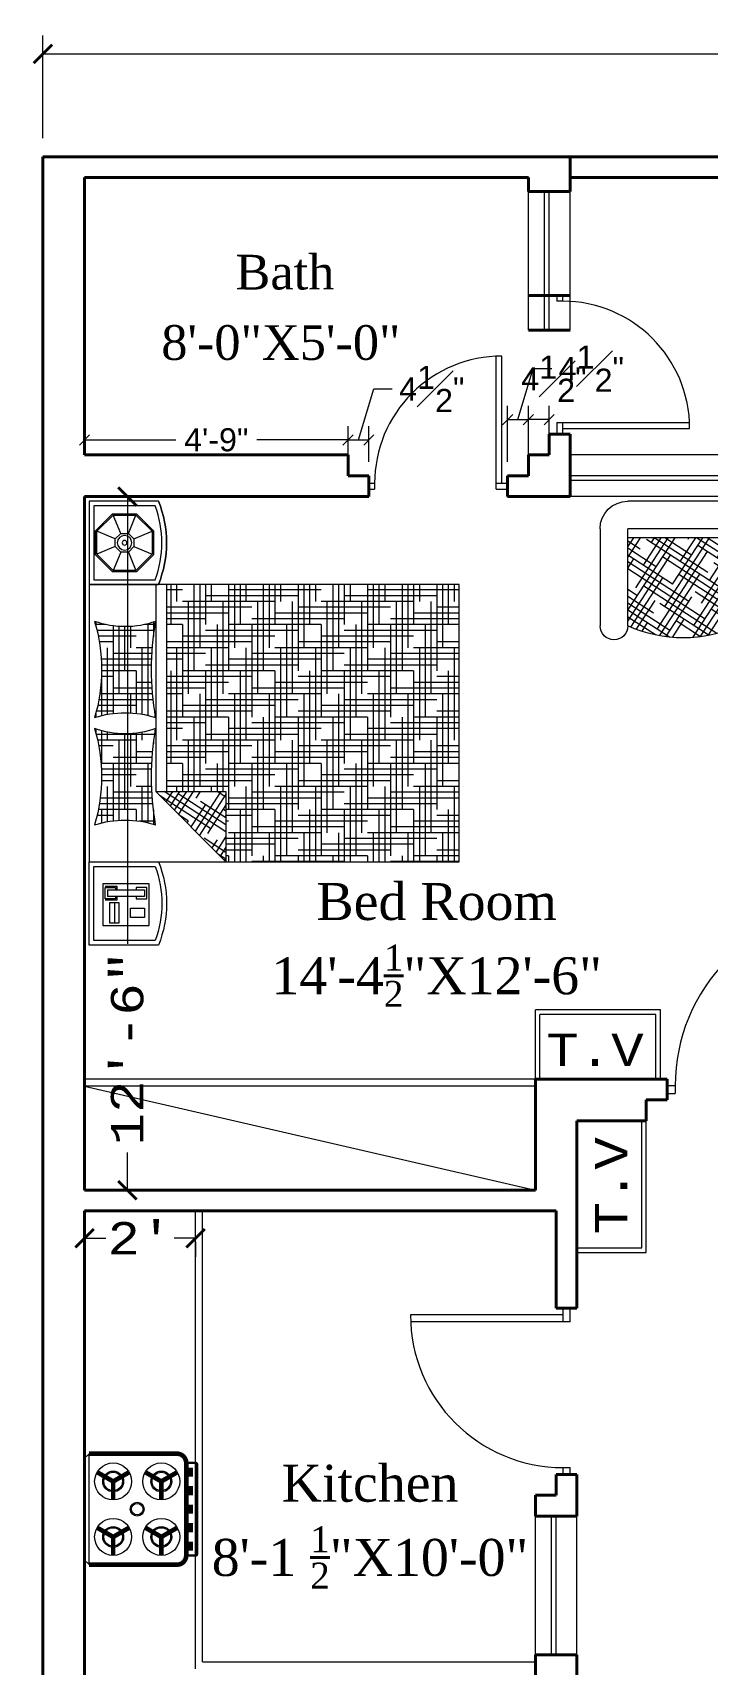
# Model space of a CAD drawing. Header units: inches. Extents: x 2050 to 2864, y 3259 to 3868.
# Drawn here: x 2057.6 to 2203.5, y 3515.1 to 3868 of the extents above; entities that cross this region are included whole.
import ezdxf

# ---------------------------------------------------------------- set-up
doc = ezdxf.new("R2010")
doc.units = ezdxf.units.IN
doc.header["$MEASUREMENT"] = 0
doc.header["$PDMODE"] = 2
doc.header["$PDSIZE"] = -2
doc.layers.get('0').update_dxf_attribs({"lineweight": 40})
for name, color, linetype, lineweight in [('D&W', 3, 'Continuous', 15), ('FIXTURE', 32, 'Continuous', 15), ('FURNITURE', 30, 'Continuous', 15), ('Hache', 25, 'Continuous', 15), ('Wall', 46, 'Continuous', 53)]:
    doc.layers.add(name, color=color, linetype=linetype, lineweight=lineweight)
doc.styles.add('arl', font='arial.ttf', dxfattribs={"height": 5})
doc.styles.add('CURIERNEW', font='cour.ttf', dxfattribs={"height": 7})
doc.styles.get("Standard").update_dxf_attribs({"font": 'verdana.ttf', "height": 9})
doc.styles.add('style2', font='times.ttf', dxfattribs={"height": 6})
doc.dimstyles.new('ARL-007', dxfattribs={"dimtxt": 3, "dimasz": 2.203125, "dimexe": 3, "dimexo": 3, "dimgap": 2, "dimtad": 0, "dimzin": 0, "dimdsep": 46, "dimlunit": 4, "dimtxsty": 'arl', "dimblk": 'OBLIQUE', "dimcen": 4.5, "dimclrd": 256, "dimclre": 256, "dimclrt": 256, "dimadec": 0, "dimazin": 0, "dimtfac": 1, "dimtofl": 0, "dimtmove": 1, "dimatfit": 3, "dimldrblk": 'CLOSEDBLANK', "dimfxl": 1, "dimfrac": 1, "dimtolj": 1, "dimtzin": 0, "dimlwd": 9, "dimlwe": 9, "dimarcsym": 0})
doc.dimstyles.new('CONTINUOUS DIM-1', dxfattribs={"dimtxt": 6, "dimasz": 4, "dimexe": 4, "dimexo": 4, "dimgap": 2, "dimtad": 0, "dimzin": 0, "dimdsep": 46, "dimlunit": 4, "dimtxsty": 'CURIERNEW', "dimblk": 'ARCHTICK', "dimcen": 6, "dimclrd": 256, "dimclre": 256, "dimclrt": 256, "dimadec": 0, "dimazin": 3, "dimtfac": 1, "dimtofl": 0, "dimtmove": 1, "dimatfit": 3, "dimldrblk": 'DOT', "dimfxl": 1, "dimtolj": 1, "dimtzin": 0, "dimlwd": 13, "dimlwe": 13, "dimarcsym": 0})

# ---------------------------------------------------------------- blocks, each defined once
blk = doc.blocks.new('door')
for p, q in [((-1, 0), (-1, 11.49)), ((-0.5, 0.5), (-0.5, 11.5)), ((-12, 0.5), (-12, 0)), ((-12, 0.5), (-11.5, 0.5)), ((-12, 0), (-11.5, 0)), ((-11.5, 0.5), (-11.5, 0)), ((-1, 0.5), (0, 0.5)), ((-1, 0), (0, 0)), ((0, 0), (0, 0.5))]:
    blk.add_line(p, q)
blk.add_arc((-0.5, 0.5), 11, 90, 180)
blk = doc.blocks.new('door2')
at = {"xscale": -1}
blk.add_blockref('door', (0, -0.25), dxfattribs=at)
blk = doc.blocks.new('OVEN')
at = {"layer": 'FIXTURE', "linetype": 'Continuous'}
for p, q in [((-10.99, 12.44), (-9.99, 13.44)), ((-10.99, -9.56), (-10.99, 12.44)), ((-9.99, -10.56), (-9.99, 13.44)), ((-10.99, -9.56), (-9.99, -10.56))]:
    blk.add_line(p, q, dxfattribs=at)
for points, const_width in [([(-9.99, 13.44), (9.01, 13.44, -0.414214), (11.01, 11.44), (11.01, -8.56, -0.414214), (9.01, -10.56), (-9.99, -10.56)], 1), ([(11.01, 11.44), (13.1, 11.44, -0.414214), (13.35, 11.19), (13.35, 1.32)], 0.5), ([(11.01, -8.58), (13.1, -8.58, 0.414214), (13.35, -8.33), (13.35, 1.54)], 0.5)]:
    blk.add_lwpolyline(points, format="xyb", dxfattribs=dict(at, const_width=const_width))
at = {"layer": 'FIXTURE', "linetype": 'Continuous', "const_width": 1}
for points in [[(12, 10.44), (12, 8.44)], [(-4.79, 7.44), (-8.25, 9.44)], [(-4.79, 7.44), (-1.32, 9.44)], [(-4.79, 7.44), (-4.79, 3.44)], [(5.62, 7.44), (2.16, 9.44)], [(5.62, 7.44), (9.08, 9.44)], [(5.62, 7.44), (5.62, 3.44)], [(12, 6.44), (12, 4.44)], [(12, 2.44), (12, 0.44)], [(-4.79, -4.56), (-8.25, -2.56)], [(-4.79, -4.56), (-1.32, -2.56)], [(5.62, -4.56), (2.16, -2.56)], [(5.62, -4.56), (9.08, -2.56)], [(12, -1.56), (12, -3.56)], [(-4.79, -4.56), (-4.79, -8.56)], [(5.62, -4.56), (5.62, -8.56)], [(12, -5.56), (12, -7.56)]]:
    blk.add_lwpolyline(points, dxfattribs=at)
at = {"layer": 'FIXTURE', "linetype": 'Continuous'}
for centre, radius in [((-4.79, 7.44), 4), ((5.62, 7.44), 4), ((-4.79, 7.44), 2.25), ((-4.79, 7.44), 2), ((5.62, 7.44), 2.25), ((5.62, 7.44), 2), ((0.42, 1.44), 1.5), ((0.42, 1.44), 1.25), ((-4.79, -4.56), 4), ((-4.79, -4.56), 2.25), ((-4.79, -4.56), 2), ((5.62, -4.56), 4), ((5.62, -4.56), 2.25), ((5.62, -4.56), 2)]:
    blk.add_circle(centre, radius, dxfattribs=at)
blk = doc.blocks.new('Bed - Queen')
h = blk.add_hatch()
h.set_pattern_fill('HOUND', color=256, scale=20, style=0)
h.paths.add_polyline_path([(52, -14.4, -0.155105), (52, -1.2, -0.143083), (31.2, -1.2, -0.173107), (31.2, -14.4, -0.085782)])
h.paths.add_polyline_path([(28.8, -14.4, -0.155105), (28.8, -1.2, -0.143083), (8, -1.2, -0.173107), (8, -14.4, -0.085782)])
h = blk.add_hatch()
h.set_pattern_fill('HOUND', color=256, scale=20, style=0)
h.paths.add_polyline_path([(60, -29.6), (44.8, -29.6), (44.8, -16.8), (0, -16.8), (0, -80), (60, -80)])
h = blk.add_hatch()
h.set_pattern_fill('HOUND', color=256, scale=20, angle=33, style=0)
h.paths.add_polyline_path([(44.8, -14.4), (44.8, -29.6), (60, -29.6)])
at = {"linetype": 'Continuous'}
for p, q in [((0, -80), (0, 0)), ((0, 0), (60, 0)), ((60, 0), (60, -80)), ((64.78, -12.96), (64.78, -2.96)), ((64.78, -2.96), (73.78, -2.96)), ((65.28, -3.46), (65.28, -5.96)), ((65.53, -3.46), (65.53, -5.71)), ((68.03, -3.46), (65.53, -3.46)), ((68.03, -5.71), (68.03, -3.46)), ((68.28, -5.96), (68.28, -3.46)), ((73.78, -2.96), (73.78, -12.96)), ((65.28, -5.96), (66.03, -5.96)), ((65.53, -5.71), (66.03, -5.71)), ((66.03, -3.96), (66.03, -11.96)), ((66.03, -3.96), (67.53, -3.96)), ((67.53, -11.96), (67.53, -3.96)), ((67.53, -5.71), (68.03, -5.71)), ((67.53, -5.96), (68.28, -5.96)), ((73.28, -4.46), (68.78, -4.46)), ((68.78, -4.46), (68.78, -6.46)), ((68.78, -5.46), (73.28, -5.46)), ((68.78, -6.46), (73.28, -6.46)), ((73.28, -6.46), (73.28, -4.46)), ((65.53, -10.21), (66.03, -10.21)), ((65.53, -12.46), (65.53, -10.21)), ((67.53, -10.21), (68.03, -10.21)), ((68.03, -10.21), (68.03, -12.46)), ((72.03, -8.96), (70.03, -8.96)), ((70.03, -8.96), (70.03, -11.96)), ((72.03, -11.96), (72.03, -8.96)), ((73.78, -12.96), (64.78, -12.96)), ((68.03, -12.46), (65.53, -12.46)), ((66.03, -11.96), (67.53, -11.96)), ((70.03, -11.96), (72.03, -11.96)), ((0, -14.4), (44.8, -14.4)), ((44.8, -16.8), (0, -16.8)), ((60, -29.6), (44.8, -14.4)), ((44.8, -14.4), (44.8, -29.6)), ((44.8, -29.6), (60, -29.6)), ((60, -80), (0, -80))]:
    blk.add_line(p, q, dxfattribs=at)
for p, q in [((-9.83, -5.66), (-11.49, -1.66)), ((-8.17, -5.66), (-6.51, -1.66)), ((-11, -6.83), (-15, -5.17)), ((-7, -6.83), (-3, -5.17)), ((-11, -8.49), (-15, -10.14)), ((-9.83, -9.66), (-11.49, -13.66)), ((-8.17, -9.66), (-6.51, -13.66)), ((-7, -8.49), (-3, -10.14))]:
    blk.add_line(p, q)
for points in [[(-18, -15), (-18, 0), (0, 0), (0, -15)], [(78, -15), (78, 0), (60, 0), (60, -15)]]:
    blk.add_lwpolyline(points)
for points in [[(-18, 0), (0, 0), (0, -15, -0.193383), (-18, -15)], [(78, 0), (60, 0), (60, -15, 0.193383), (78, -15)], [(-17, -1), (-1, -1), (-1, -14.31, -0.178359), (-17, -14.31)], [(77, -1), (61, -1), (61, -14.31, 0.178359), (77, -14.31)]]:
    blk.add_lwpolyline(points, format="xyb", close=True)
for points in [[(-11.59, -1.41), (-15.25, -5.07), (-15.25, -10.25), (-11.59, -13.91), (-6.41, -13.91), (-2.75, -10.25), (-2.75, -5.07), (-6.41, -1.41)], [(-11.49, -1.66), (-15, -5.17), (-15, -10.14), (-11.49, -13.66), (-6.51, -13.66), (-3, -10.14), (-3, -5.17), (-6.51, -1.66)], [(-9.83, -5.66), (-11, -6.83), (-11, -8.49), (-9.83, -9.66), (-8.17, -9.66), (-7, -8.49), (-7, -6.83), (-8.17, -5.66)]]:
    blk.add_lwpolyline(points, close=True)
for radius in [1.58, 0.504]:
    blk.add_circle((-9, -7.66), radius)
for centre, radius, start, end in [((18.4, 34.4), 37.09, 253.7144, 286.2856), ((-10.49, -7.8), 19.63, 340.358, 19.642), ((49.56, -7.8), 21.79, 162.3667, 197.6333), ((41.6, 34.4), 37.09, 253.7144, 286.2856), ((12.71, -7.8), 19.63, 340.358, 19.642), ((72.76, -7.8), 21.79, 162.3667, 197.6333), ((18.4, -74.57), 61.07, 80.1942, 99.8058), ((41.6, -74.57), 61.07, 80.1942, 99.8058), ((-9, 7.4), 24.14, 248.1101, 291.8899), ((69, 7.4), 24.14, 248.1101, 291.8899)]:
    blk.add_arc(centre, radius, start, end)
blk = doc.blocks.new('Sofa - Roundback Loveseat 5 ft.')
h = blk.add_hatch()
h.set_pattern_fill('HOUND', color=256, scale=20, angle=33, style=0)
h.paths.add_polyline_path([(24, -13.38), (0, -13.38), (0, -32.44, 0.217412), (24, -32.44, -0.001294), (24, -32.43)])
h.paths.add_polyline_path([(0, -13.38), (-24, -13.38), (-24, -32.44, 0.217412), (0, -32.44)])
at = {"linetype": 'Continuous'}
for p, q in [((-24, -5.47), (24, -5.47)), ((-30, -32.44), (-30, -11.47)), ((-24, -32.44), (-24, -11.47)), ((-24, -11.47), (24, -11.47)), ((-24, -13.38), (24, -13.38)), ((0, -32.44), (0, -13.38)), ((24, -32.46), (24, -11.47)), ((30, -11.47), (30, -32.44))]:
    blk.add_line(p, q, dxfattribs=at)
for centre, radius, start, end in [((-24, -11.47), 6, 90, 180), ((24, -11.47), 6, 0, 90), ((-27, -32.44), 3, 180, 0), ((-12, -6.15), 28.9, 245.4682, 294.5318), ((12, -6.15), 28.9, 245.4682, 294.5318), ((27, -32.44), 3, 180.0004, 359.9966)]:
    blk.add_arc(centre, radius, start, end)
blk = doc.blocks.new('_ArchTick')
at = {"color": 0, "linetype": 'ByBlock', "const_width": 0.15}
blk.add_lwpolyline([(-0.5, -0.5), (0.5, 0.5)], dxfattribs=at)
blk = doc.blocks.new('*D856')
at = {"layer": 'D&W', "lineweight": 13}
for p, q in [((2068.82, 3607.29), (2073.42, 3607.29)), ((2092.82, 3607.29), (2088.22, 3607.29)), ((2068.82, 3606.55), (2068.82, 3603.29)), ((2092.82, 3606.55), (2092.82, 3603.29))]:
    blk.add_line(p, q, dxfattribs=at)
at = {"layer": 'Defpoints', "color": 0}
for p in [(2068.82, 3610.55), (2092.82, 3610.55), (2068.82, 3607.29)]:
    blk.add_point(p, dxfattribs=at)
at = {"layer": 'D&W', "lineweight": 13, "xscale": 4, "yscale": 4, "zscale": 4, "rotation": 180}
blk.add_blockref('_ArchTick', (2068.82, 3607.29), dxfattribs=at)
at = {"layer": 'D&W', "lineweight": 13, "xscale": 4, "yscale": 4, "zscale": 4}
blk.add_blockref('_ArchTick', (2092.82, 3607.29), dxfattribs=at)
at = {"layer": 'D&W', "insert": (2080.82, 3607.29), "char_height": 7, "attachment_point": 5, "style": 'CURIERNEW'}
blk.add_mtext("\\A1;2'", dxfattribs=at)
blk = doc.blocks.new('_Dot')
at = {"color": 0, "linetype": 'ByBlock', "lineweight": -2}
blk.add_line((-0.5, 0), (-1, 0), dxfattribs=at)
at = {"color": 0, "linetype": 'ByBlock', "lineweight": 15, "const_width": 0.5}
blk.add_lwpolyline([(-0.25, 0, 1), (0.25, 0, 1)], format="xyb", close=True, dxfattribs=at)
blk = doc.blocks.new('_Oblique')
at = {"color": 0, "lineweight": -2}
blk.add_line((-0.5, -0.5), (0.5, 0.5), dxfattribs=at)
blk = doc.blocks.new('*D860')
at = {"layer": 'D&W', "lineweight": 9}
for p, q in [((2068.82, 3779.7), (2068.82, 3782.95)), ((2068.82, 3779.95), (2088.58, 3779.95)), ((2125.82, 3779.95), (2106.07, 3779.95)), ((2125.82, 3779.7), (2125.82, 3782.95))]:
    blk.add_line(p, q, dxfattribs=at)
at = {"layer": 'Defpoints', "color": 0}
for p in [(2068.82, 3779.95), (2068.82, 3776.7), (2125.82, 3776.7)]:
    blk.add_point(p, dxfattribs=at)
at = {"layer": 'D&W', "lineweight": 9, "xscale": 2.203125, "yscale": 2.203125, "zscale": 2.203125, "rotation": 180}
blk.add_blockref('_Oblique', (2068.82, 3779.95), dxfattribs=at)
at = {"layer": 'D&W', "lineweight": 9, "xscale": 2.203125, "yscale": 2.203125, "zscale": 2.203125}
blk.add_blockref('_Oblique', (2125.82, 3779.95), dxfattribs=at)
at = {"layer": 'D&W', "insert": (2097.32, 3779.95), "char_height": 5, "attachment_point": 5, "style": 'arl'}
blk.add_mtext('\\A1;4\'-9"', dxfattribs=at)
blk = doc.blocks.new('_ClosedBlank')
at = {"layer": 'Wall', "color": 0, "lineweight": -2}
for p, q in [((-1, 0.17), (0, 0)), ((-1, 0.17), (-1, -0.17)), ((0, 0), (-1, -0.17))]:
    blk.add_line(p, q, dxfattribs=at)
blk = doc.blocks.new('*D861')
at = {"layer": 'D&W', "lineweight": 9}
for p, q in [((2128.07, 3779.95), (2131.38, 3790.97)), ((2131.38, 3790.97), (2135.38, 3790.97)), ((2125.82, 3775.2), (2125.82, 3782.95)), ((2125.82, 3779.95), (2130.32, 3779.95)), ((2130.32, 3775.2), (2130.32, 3782.95))]:
    blk.add_line(p, q, dxfattribs=at)
at = {"layer": 'Defpoints', "color": 0}
for p in [(2130.32, 3779.95), (2125.82, 3772.2), (2130.32, 3772.2)]:
    blk.add_point(p, dxfattribs=at)
at = {"layer": 'D&W', "lineweight": 9, "xscale": 2.203125, "yscale": 2.203125, "zscale": 2.203125, "rotation": 180}
blk.add_blockref('_Oblique', (2125.82, 3779.95), dxfattribs=at)
at = {"layer": 'D&W', "lineweight": 9, "xscale": 2.203125, "yscale": 2.203125, "zscale": 2.203125}
blk.add_blockref('_Oblique', (2130.32, 3779.95), dxfattribs=at)
at = {"layer": 'D&W', "insert": (2143.93, 3790.97), "char_height": 5, "attachment_point": 5, "style": 'arl'}
blk.add_mtext('\\A1;4{\\H1.000000x;\\S1#2;}"', dxfattribs=at)
blk = doc.blocks.new('*D862')
at = {"layer": 'D&W', "lineweight": 9}
for p, q in [((2162.57, 3784.34), (2165.88, 3795.36)), ((2165.88, 3795.36), (2169.88, 3795.36)), ((2160.32, 3775.2), (2160.32, 3787.34)), ((2164.82, 3775.2), (2164.82, 3787.34)), ((2160.32, 3784.34), (2164.82, 3784.34))]:
    blk.add_line(p, q, dxfattribs=at)
at = {"layer": 'Defpoints', "color": 0}
for p in [(2164.82, 3784.34), (2160.32, 3772.2), (2164.82, 3772.2)]:
    blk.add_point(p, dxfattribs=at)
at = {"layer": 'D&W', "lineweight": 9, "xscale": 2.203125, "yscale": 2.203125, "zscale": 2.203125, "rotation": 180}
blk.add_blockref('_Oblique', (2160.32, 3784.34), dxfattribs=at)
at = {"layer": 'D&W', "lineweight": 9, "xscale": 2.203125, "yscale": 2.203125, "zscale": 2.203125}
blk.add_blockref('_Oblique', (2164.82, 3784.34), dxfattribs=at)
at = {"layer": 'D&W', "insert": (2178.43, 3795.36), "char_height": 5, "attachment_point": 5, "style": 'arl'}
blk.add_mtext('\\A1;4{\\H1.000000x;\\S1#2;}"', dxfattribs=at)
blk = doc.blocks.new('*D863')
at = {"layer": 'D&W', "lineweight": 9}
for p, q in [((2164.82, 3779.7), (2164.82, 3787.34)), ((2169.32, 3779.7), (2169.32, 3787.34)), ((2169.32, 3784.34), (2164.82, 3784.34))]:
    blk.add_line(p, q, dxfattribs=at)
at = {"layer": 'Defpoints', "color": 0}
for p in [(2164.82, 3784.34), (2164.82, 3776.7), (2169.32, 3776.7)]:
    blk.add_point(p, dxfattribs=at)
at = {"layer": 'D&W', "lineweight": 9, "xscale": 2.203125, "yscale": 2.203125, "zscale": 2.203125, "rotation": 180}
blk.add_blockref('_Oblique', (2164.82, 3784.34), dxfattribs=at)
at = {"layer": 'D&W', "lineweight": 9, "xscale": 2.203125, "yscale": 2.203125, "zscale": 2.203125}
blk.add_blockref('_Oblique', (2169.32, 3784.34), dxfattribs=at)
at = {"layer": 'D&W', "insert": (2170.34, 3793.18), "char_height": 5, "attachment_point": 5, "style": 'arl'}
blk.add_mtext('\\A1;4{\\H1.000000x;\\S1#2;}"', dxfattribs=at)
blk = doc.blocks.new('*D866')
at = {"layer": 'D&W', "lineweight": 13}
for p, q in [((2059.82, 3845.2), (2059.82, 3867.44)), ((2419.82, 3845.2), (2419.82, 3867.44)), ((2059.82, 3863.44), (2228.82, 3863.44)), ((2419.82, 3863.44), (2250.83, 3863.44))]:
    blk.add_line(p, q, dxfattribs=at)
at = {"layer": 'Defpoints', "color": 0}
for p in [(2419.82, 3863.44), (2059.82, 3841.2), (2419.82, 3841.2)]:
    blk.add_point(p, dxfattribs=at)
at = {"layer": 'D&W', "lineweight": 13, "xscale": 4, "yscale": 4, "zscale": 4, "rotation": 180}
blk.add_blockref('_ArchTick', (2059.82, 3863.44), dxfattribs=at)
at = {"layer": 'D&W', "lineweight": 13, "xscale": 4, "yscale": 4, "zscale": 4}
blk.add_blockref('_ArchTick', (2419.82, 3863.44), dxfattribs=at)
at = {"layer": 'D&W', "insert": (2239.82, 3863.44), "char_height": 7, "attachment_point": 5, "style": 'CURIERNEW'}
blk.add_mtext("\\A1;30'", dxfattribs=at)
blk = doc.blocks.new('*D901')
at = {"layer": 'D&W', "lineweight": 13}
for p, q in [((2072.82, 3767.7), (2082.1, 3767.7)), ((2078.1, 3767.7), (2078.1, 3671)), ((2078.1, 3617.7), (2078.1, 3625.85)), ((2072.82, 3617.7), (2082.1, 3617.7))]:
    blk.add_line(p, q, dxfattribs=at)
at = {"layer": 'Defpoints', "color": 0}
for p in [(2068.82, 3767.7), (2068.82, 3617.7), (2078.1, 3617.7)]:
    blk.add_point(p, dxfattribs=at)
at = {"layer": 'D&W', "lineweight": 13, "xscale": 4, "yscale": 4, "zscale": 4}
for p, rotation in [((2078.1, 3767.7), 90), ((2078.1, 3617.7), 270)]:
    blk.add_blockref('_ArchTick', p, dxfattribs=dict(at, rotation=rotation))
at = {"layer": 'D&W', "insert": (2078.1, 3648.42), "char_height": 7, "attachment_point": 5, "rotation": 90, "style": 'CURIERNEW'}
blk.add_mtext('\\A1;12\'-6"', dxfattribs=at)

msp = doc.modelspace()

# ---------------------------------------------------------------- linework, layer by layer
for p, q in [((2059.822, 3332.269), (2059.822, 3841.201)), ((2059.822, 3841.201), (2173.822, 3841.201)), ((2173.822, 3833.701), (2173.822, 3841.201)), ((2322.322, 3841.201), (2173.822, 3841.201)), ((2068.822, 3776.701), (2068.822, 3836.701)), ((2068.822, 3836.701), (2164.822, 3836.701)), ((2164.822, 3833.701), (2164.822, 3836.701)), ((2322.322, 3836.701), (2173.822, 3836.701)), ((2164.822, 3833.701), (2173.822, 3833.701)), ((2164.822, 3811.201), (2173.822, 3811.201)), ((2164.822, 3803.701), (2173.822, 3803.701)), ((2169.322, 3776.701), (2169.322, 3781.201)), ((2169.322, 3781.201), (2173.822, 3781.201)), ((2173.822, 3767.701), (2173.822, 3781.201)), ((2068.822, 3776.701), (2125.822, 3776.701)), ((2125.822, 3772.201), (2125.822, 3776.701)), ((2164.822, 3772.201), (2164.822, 3776.701)), ((2169.322, 3776.701), (2164.822, 3776.701)), ((2125.822, 3772.201), (2130.322, 3772.201)), ((2130.322, 3767.701), (2130.322, 3772.201)), ((2160.322, 3767.701), (2160.322, 3772.201)), ((2160.322, 3772.201), (2164.822, 3772.201)), ((2068.822, 3617.701), (2068.822, 3767.701)), ((2068.822, 3767.701), (2130.322, 3767.701)), ((2160.322, 3767.701), (2173.822, 3767.701)), ((2166.322, 3617.701), (2166.322, 3641.701)), ((2166.322, 3641.701), (2194.822, 3641.701)), ((2194.822, 3641.701), (2194.822, 3637.201)), ((2190.322, 3637.201), (2194.822, 3637.201)), ((2190.322, 3637.201), (2190.322, 3632.701)), ((2175.322, 3592.201), (2175.322, 3632.701)), ((2190.322, 3632.701), (2175.322, 3632.701)), ((2068.822, 3617.701), (2166.322, 3617.701)), ((2068.822, 3490.201), (2068.822, 3613.201)), ((2068.822, 3613.201), (2170.822, 3613.201)), ((2170.822, 3592.201), (2170.822, 3613.201)), ((2170.822, 3592.201), (2175.322, 3592.201)), ((2170.822, 3551.701), (2170.822, 3556.201)), ((2170.822, 3556.201), (2175.322, 3556.201)), ((2175.322, 3547.201), (2175.322, 3556.201)), ((2166.322, 3547.201), (2166.322, 3551.701)), ((2166.322, 3551.701), (2170.822, 3551.701)), ((2166.322, 3547.201), (2175.322, 3547.201)), ((2166.322, 3505.928), (2166.322, 3517.231)), ((2166.322, 3517.231), (2175.322, 3517.231)), ((2175.322, 3502.201), (2175.322, 3517.231))]:
    msp.add_line(p, q)
at = {"layer": 'D&W'}
for p, q in [((2164.822, 3803.701), (2164.822, 3833.701)), ((2168.322, 3803.701), (2168.322, 3833.701)), ((2169.322, 3803.701), (2169.322, 3833.701)), ((2173.822, 3803.701), (2173.822, 3833.701)), ((2241.322, 3776.701), (2173.822, 3776.701)), ((2241.322, 3772.201), (2173.822, 3772.201)), ((2241.322, 3771.201), (2173.822, 3771.201)), ((2241.322, 3767.701), (2173.822, 3767.701)), ((2166.322, 3517.231), (2166.322, 3547.201)), ((2169.822, 3517.231), (2169.822, 3547.201)), ((2170.822, 3517.231), (2170.822, 3547.201)), ((2175.322, 3517.231), (2175.322, 3547.201))]:
    msp.add_line(p, q, dxfattribs=at)
at = {"layer": 'Hache'}
for p, q in [((2193.399, 3656.701), (2166.322, 3656.701)), ((2166.322, 3641.701), (2166.322, 3656.701)), ((2193.399, 3641.701), (2193.399, 3656.701)), ((2192.399, 3655.701), (2167.322, 3655.701)), ((2167.322, 3641.701), (2167.322, 3655.701)), ((2192.399, 3641.701), (2192.399, 3655.701)), ((2166.322, 3641.701), (2068.822, 3641.701)), ((2166.322, 3640.201), (2068.822, 3640.201)), ((2068.822, 3640.201), (2166.322, 3617.701)), ((2189.322, 3605.201), (2189.322, 3632.701)), ((2190.322, 3604.201), (2190.322, 3632.701)), ((2092.822, 3514.201), (2092.822, 3613.201)), ((2094.322, 3515.701), (2094.322, 3613.201)), ((2175.322, 3605.201), (2189.322, 3605.201)), ((2175.322, 3604.201), (2190.322, 3604.201)), ((2094.322, 3515.701), (2166.322, 3515.701))]:
    msp.add_line(p, q, dxfattribs=at)

# ---------------------------------------------------------------- block references
msp.add_blockref('OVEN', (2079.812, 3547.26))
at = {"layer": 'D&W'}
for p, xscale, yscale, zscale, rotation in [((2171.572, 3781.201), -2.5, 2.5, 2.5, 270), ((2173.072, 3592.201), -3, 3, 3, 90)]:
    msp.add_blockref('door2', p, dxfattribs=dict(at, xscale=xscale, yscale=yscale, zscale=zscale, rotation=rotation))
for p, xscale, yscale, zscale in [((2160.322, 3769.951), -2.5, 2.5, 2.5), ((2236.822, 3639.451), -3.5, 3.5, 3.5)]:
    msp.add_blockref('door2', p, dxfattribs=dict(at, xscale=xscale, yscale=yscale, zscale=zscale))
at = {"layer": 'FURNITURE', "xscale": -1, "rotation": 90}
msp.add_blockref('Bed - Queen', (2069.822, 3748.701), dxfattribs=at)
at = {"layer": 'FURNITURE', "xscale": -1}
msp.add_blockref('Sofa - Roundback Loveseat 5 ft.', (2210.322, 3772.17), dxfattribs=at)

# ---------------------------------------------------------------- texts
for s, height, style, p in [('Bath', 7.5, 'style2', (2101.465, 3812.484)), ('8\'-0"X5\'-0"', 7.5, 'style2', (2085.434, 3797.262)), ('T.V', 7, 'CURIERNEW', (2168.704, 3644.528))]:
    msp.add_text(s, height=height, dxfattribs=dict(style=style)).set_placement(p)
at = {"style": 'CURIERNEW'}
msp.add_text('T.V', height=7, rotation=90, dxfattribs=at).set_placement((2186.252, 3608.109))
at = {"char_height": 8, "attachment_point": 2}
for s, insert, width in [('\\A1;{\\fTimes New Roman Baltic|b0|i0|c0|p18;Bed Room\\P14\'-4\\H0.7x;\\S1/2;\\H1.429x;"X12\'-6"}', (2144.99, 3684.122), 124.49316), ('\\A1;{\\fTimes New Roman Baltic|b0|i0|c186|p18;Kitchen\\P\\fTimes New Roman Baltic|b0|i0|c0|p18;8\'-1 \\H0.7x;\\S1/2;\\H1.429x;"X10\'-0"}', (2130.572, 3558.318), 119.99316)]:
    msp.add_mtext(s, dxfattribs=dict(at, insert=insert, width=width))

# ---------------------------------------------------------------- dimensions: what is measured, and where the dimension line sits
at = {"layer": 'D&W'}
dim = msp.add_linear_dim(base=(2419.822, 3863.438), p1=(2059.822, 3841.201), p2=(2419.822, 3841.201), dimstyle='CONTINUOUS DIM-1', override={"dimfxl": 3}, dxfattribs=at)
dim.commit()
dim.dimension.update_dxf_attribs({"geometry": '*D866', "text_midpoint": (2239.822, 3863.438)})
for base, p1, p2, picture, middle in [((2164.822, 3784.341), (2160.322, 3772.201), (2164.822, 3772.201), '*D862', (2171.878, 3795.361)), ((2130.322, 3779.946), (2125.822, 3772.201), (2130.322, 3772.201), '*D861', (2137.378, 3790.967)), ((2068.822, 3779.946), (2125.822, 3776.701), (2068.822, 3776.701), '*D860', (2097.322, 3779.946))]:
    dim = msp.add_linear_dim(base=base, p1=p1, p2=p2, angle=180, dimstyle='ARL-007', dxfattribs=at)
    dim.commit()
    dim.dimension.update_dxf_attribs({"geometry": picture, "text_midpoint": middle})
dim = msp.add_linear_dim(base=(2164.822, 3784.341), p1=(2169.322, 3776.701), p2=(2164.822, 3776.701), angle=180, dimstyle='ARL-007', dxfattribs=at)
dim.commit()
dim.dimension.update_dxf_attribs({"geometry": '*D863', "text_midpoint": (2170.337, 3793.179), "dimtype": 160})
dim = msp.add_linear_dim(base=(2078.097, 3617.701), p1=(2068.822, 3767.701), p2=(2068.822, 3617.701), angle=90, dimstyle='CONTINUOUS DIM-1', override={"dimfxl": 3}, dxfattribs=at)
dim.commit()
dim.dimension.update_dxf_attribs({"geometry": '*D901', "text_midpoint": (2078.097, 3648.424), "dimtype": 160})
dim = msp.add_linear_dim(base=(2068.822, 3607.291), p1=(2092.822, 3610.55), p2=(2068.822, 3610.55), angle=180, dimstyle='CONTINUOUS DIM-1', override={"dimfxl": 3}, dxfattribs=at)
dim.commit()
dim.dimension.update_dxf_attribs({"geometry": '*D856', "text_midpoint": (2080.822, 3607.291)})

doc.saveas('drawing.dxf')
